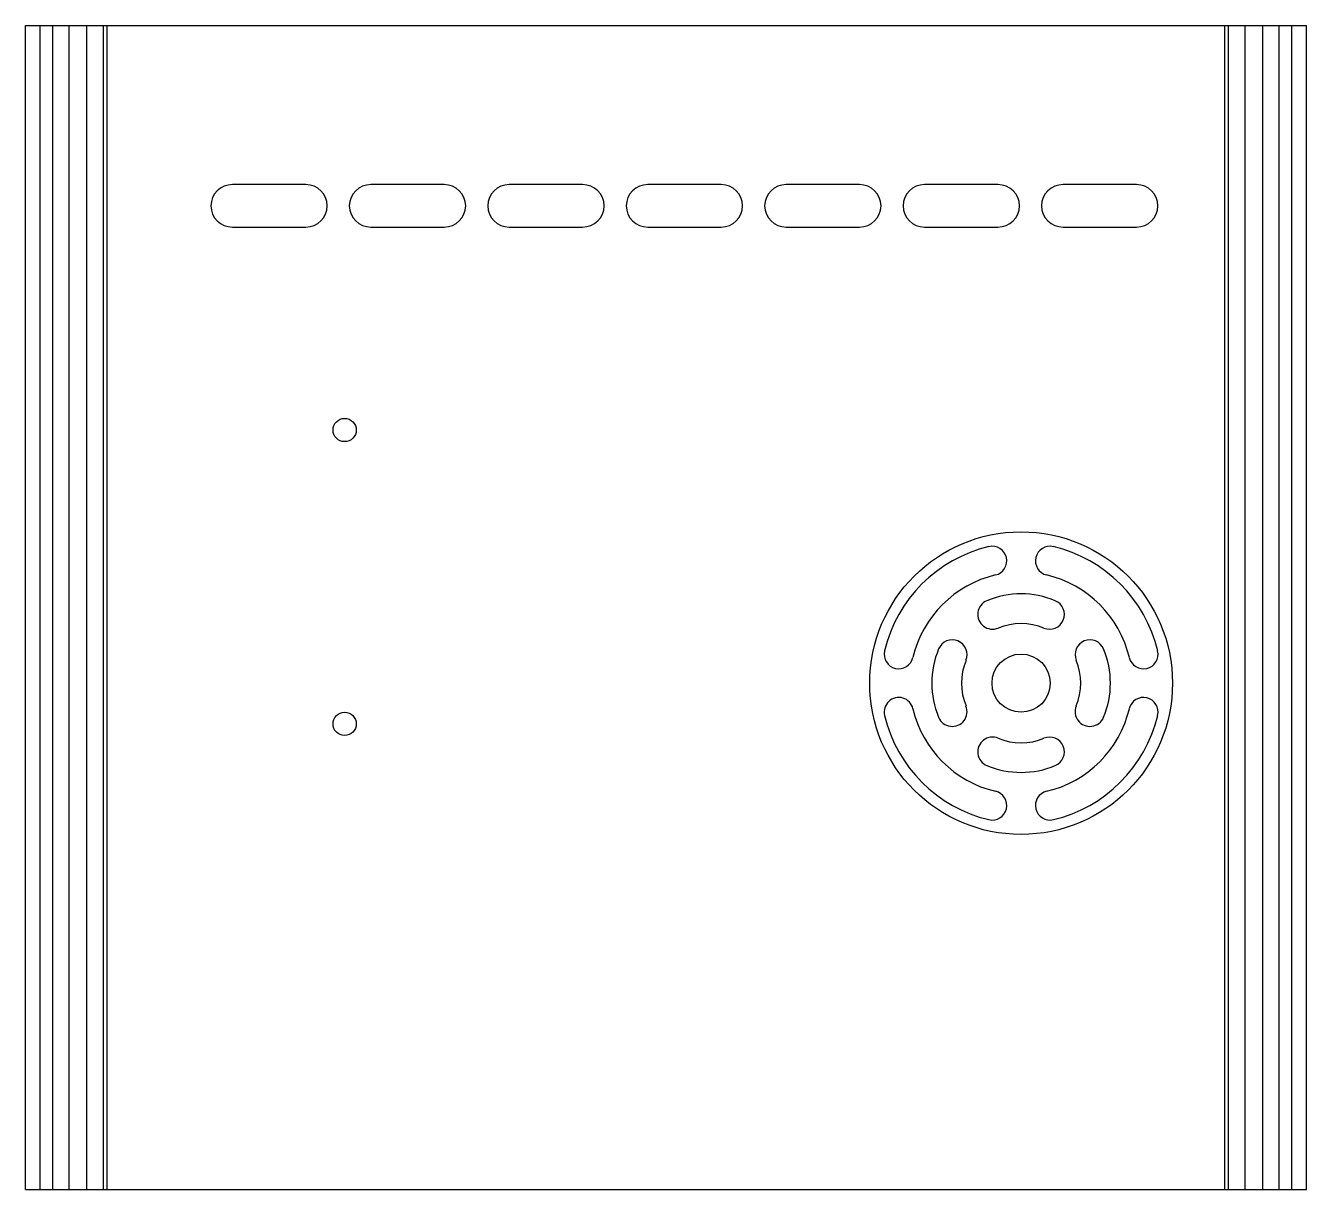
# Model space of a CAD drawing. Header units: millimetres. Extents: x -55 to 55, y -100 to 0.
import ezdxf

# ---------------------------------------------------------------- set-up
doc = ezdxf.new("R2010")
doc.units = ezdxf.units.MM

msp = doc.modelspace()

# ---------------------------------------------------------------- linework, layer by layer
at = {"color": 7, "linetype": 'Continuous', "lineweight": 25}
for p, q in [((-55, -100), (-55, 0)), ((-55, 0), (55, 0)), ((-53.75, -100), (-53.75, 0)), ((-52.65, -100), (-52.65, 0)), ((-51.25, -100), (-51.25, 0)), ((-49.75, -100), (-49.75, 0)), ((-48.3, -100), (-48.3, 0)), ((-48, -100), (-48, 0)), ((48, -100), (48, 0)), ((48.3, -100), (48.3, 0)), ((49.75, -100), (49.75, 0)), ((51.25, -100), (51.25, 0)), ((52.65, -100), (52.65, 0)), ((53.75, -100), (53.75, 0)), ((55, -100), (55, 0)), ((-30.94, -13.66), (-37.24, -13.66)), ((-19.05, -13.66), (-25.35, -13.66)), ((-7.16, -13.66), (-13.46, -13.66)), ((4.73, -13.66), (-1.57, -13.66)), ((16.62, -13.66), (10.32, -13.66)), ((28.51, -13.66), (22.21, -13.66)), ((40.4, -13.66), (34.1, -13.66)), ((-37.24, -17.31), (-30.94, -17.31)), ((-25.35, -17.31), (-19.05, -17.31)), ((-13.46, -17.31), (-7.16, -17.31)), ((-1.57, -17.31), (4.73, -17.31)), ((10.32, -17.31), (16.62, -17.31)), ((22.21, -17.31), (28.51, -17.31)), ((34.1, -17.31), (40.4, -17.31)), ((-55, -100), (55, -100))]:
    msp.add_line(p, q, dxfattribs=at)
for centre, radius in [((-27.6, -34.75), 1), ((30.5, -56.5), 13), ((30.5, -56.5), 2.5), ((-27.6, -60), 1)]:
    msp.add_circle(centre, radius, dxfattribs=at)
for centre, radius, start, end in [((-37.24, -15.51), 1.85, 90, 179.2257), ((-30.94, -15.51), 1.85, 0.7743, 90), ((-25.35, -15.51), 1.85, 90, 179.2257), ((-19.05, -15.51), 1.85, 0.7743, 90), ((-13.46, -15.51), 1.85, 90, 179.2257), ((-7.16, -15.51), 1.85, 0.7743, 90), ((-1.57, -15.51), 1.85, 90, 179.2257), ((4.73, -15.51), 1.85, 0.7743, 90), ((10.32, -15.51), 1.85, 90, 179.2257), ((16.62, -15.51), 1.85, 0.7743, 90), ((22.21, -15.51), 1.85, 90, 179.2257), ((28.51, -15.51), 1.85, 0.7743, 90), ((34.1, -15.51), 1.85, 90, 179.2257), ((40.4, -15.51), 1.85, 0.7743, 90), ((-37.24, -15.46), 1.85, 180.7743, 270), ((-30.94, -15.46), 1.85, 270, 359.2257), ((-25.35, -15.46), 1.85, 180.7743, 270), ((-19.05, -15.46), 1.85, 270, 359.2257), ((-13.46, -15.46), 1.85, 180.7743, 270), ((-7.16, -15.46), 1.85, 270, 359.2257), ((-1.57, -15.46), 1.85, 180.7743, 270), ((4.73, -15.46), 1.85, 270, 359.2257), ((10.32, -15.46), 1.85, 180.7743, 270), ((16.62, -15.46), 1.85, 270, 359.2257), ((22.21, -15.46), 1.85, 180.7743, 270), ((28.51, -15.46), 1.85, 270, 359.2257), ((34.1, -15.46), 1.85, 180.7743, 270), ((40.4, -15.46), 1.85, 270, 359.2257), ((30.5, -56.5), 12.05, 103.28, 166.72), ((28.02, -45.99), 1.25, 283.28, 103.28), ((32.98, -45.99), 1.25, 76.72, 256.72), ((30.5, -56.5), 12.05, 13.28, 76.72), ((30.5, -56.5), 9.55, 103.28, 166.72), ((30.5, -56.5), 9.55, 13.28, 76.72), ((28.05, -50.59), 1.27, 112.5, 292.5), ((30.5, -56.5), 7.67, 67.5, 112.5), ((32.95, -50.59), 1.27, 247.5, 67.5), ((30.5, -56.5), 5.12, 67.5, 112.5), ((24.59, -54.05), 1.27, 337.5, 157.5), ((36.41, -54.05), 1.27, 22.5, 202.5), ((19.99, -54.02), 1.25, 166.72, 346.72), ((30.5, -56.5), 7.67, 157.5, 202.5), ((30.5, -56.5), 7.67, 337.5, 22.5), ((41.01, -54.02), 1.25, 193.28, 13.28), ((30.5, -56.5), 5.12, 157.5, 202.5), ((30.5, -56.5), 5.12, 337.5, 22.5), ((19.99, -58.98), 1.25, 13.28, 193.28), ((41.01, -58.98), 1.25, 346.72, 166.72), ((30.5, -56.5), 12.05, 193.28, 256.72), ((30.5, -56.5), 9.55, 193.28, 256.72), ((24.59, -58.95), 1.27, 202.5, 22.5), ((30.5, -56.5), 9.55, 283.28, 346.72), ((30.5, -56.5), 12.05, 283.28, 346.72), ((36.41, -58.95), 1.27, 157.5, 337.5), ((28.05, -62.41), 1.27, 67.5, 247.5), ((30.5, -56.5), 5.13, 247.5, 292.5), ((32.95, -62.41), 1.27, 292.5, 112.5), ((30.5, -56.5), 7.67, 247.5, 292.5), ((28.02, -67.01), 1.25, 256.72, 76.72), ((32.98, -67.01), 1.25, 103.28, 283.28)]:
    msp.add_arc(centre, radius, start, end, dxfattribs=at)

doc.saveas('drawing.dxf')
